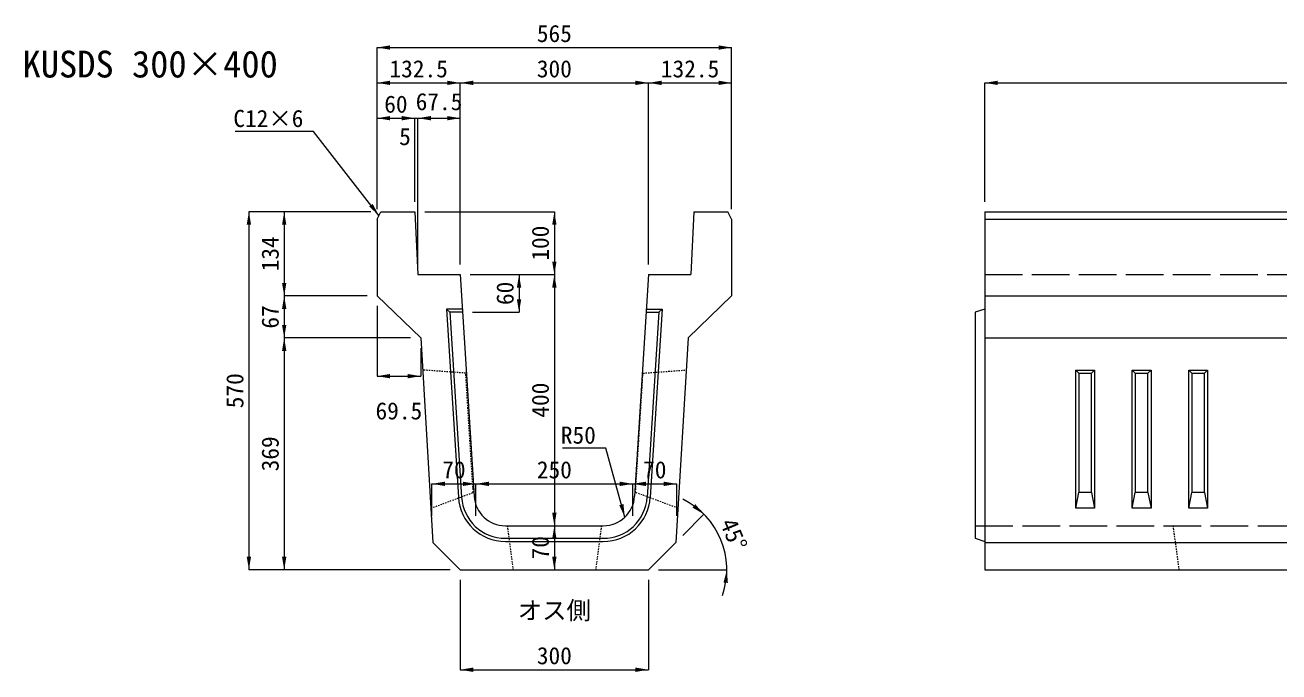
# Model space of a CAD drawing. Units: millimetres at full size, sheet at 1:10; some dimension numbers follow another scale. Extents: x 31265 to 41746, y -4627 to -359.
# Drawn here: x 31265 to 33263, y -4627 to -3597 of the extents above; entities that cross this region are included whole.
import ezdxf
from ezdxf.enums import TextEntityAlignment as Align

# ---------------------------------------------------------------- set-up
doc = ezdxf.new("R2010")
doc.units = ezdxf.units.MM
doc.header["$LTSCALE"] = 10
doc.linetypes.add('DASHED', pattern=[7.5, 6, -1.5])
doc.linetypes.add('USER1', pattern=[0.405, 0.225, -0.18])
doc.layers.add('0_2', color=7, linetype='Continuous')
doc.layers.add('寸法線', color=7, linetype='Continuous', lineweight=9)
doc.layers.add('本体', color=2, linetype='Continuous', lineweight=9)
doc.styles.add('ＭＳ ゴシック', font='')
doc.styles.get('ＭＳ ゴシック').set_extended_font_data('MS Gothic')

# ---------------------------------------------------------------- blocks, each defined once
blk = doc.blocks.new('filled_arrow')
at = {"color": 0, "linetype": 'Continuous', "lineweight": -2}
blk.add_solid([(7.5, 1.25), (0, 0), (7.5, -1.25)], dxfattribs=at)

msp = doc.modelspace()

# ---------------------------------------------------------------- linework, layer by layer
at = {"layer": '寸法線'}
for p, q in [((31825.99, -3632.38), (32390.99, -3632.38)), ((31825.99, -3889.86), (31825.99, -3632.38)), ((32390.99, -3889.86), (32390.99, -3632.38)), ((31825.99, -3688.63), (31958.49, -3688.63)), ((31825.99, -3889.86), (31825.99, -3688.63)), ((31958.49, -3977.86), (31958.49, -3688.63)), ((31958.49, -3688.63), (32258.49, -3688.63)), ((31958.49, -3977.86), (31958.49, -3688.63)), ((32258.49, -3977.86), (32258.49, -3688.63)), ((32258.49, -3688.63), (32390.99, -3688.63)), ((32258.49, -3977.86), (32258.49, -3688.63)), ((32390.99, -3889.86), (32390.99, -3688.63)), ((32794.24, -3688.63), (34794.24, -3688.63)), ((32794.24, -3877.86), (32794.24, -3688.63)), ((31825.99, -3744.88), (31885.99, -3744.88)), ((31825.99, -3889.86), (31825.99, -3744.88)), ((31844.39, -3744.88), (31932.59, -3744.88)), ((31885.99, -3877.86), (31885.99, -3744.88)), ((31885.99, -3877.86), (31885.99, -3744.88)), ((31890.99, -3977.86), (31890.99, -3744.88)), ((31890.99, -3744.88), (31958.49, -3744.88)), ((31890.99, -3977.86), (31890.99, -3744.88)), ((31958.49, -3977.86), (31958.49, -3744.88)), ((31621.75, -3893.86), (31621.75, -4463.86)), ((31815.99, -3893.86), (31621.75, -3893.86)), ((31678, -3893.86), (31678, -4027.86)), ((31815.99, -3893.86), (31678, -3893.86)), ((31901.99, -3893.86), (32108.49, -3893.86)), ((32108.49, -3893.86), (32108.49, -3993.86)), ((31974.49, -3993.86), (32108.49, -3993.86)), ((31974.49, -3993.86), (32108.49, -3993.86)), ((31974.49, -3993.86), (32052.24, -3993.86)), ((32052.24, -3993.86), (32052.24, -4053.86)), ((32108.49, -3993.86), (32108.49, -4393.86)), ((31809.99, -4027.86), (31678, -4027.86)), ((31678, -4027.86), (31678, -4094.86)), ((31809.99, -4027.86), (31678, -4027.86)), ((31825.99, -4043.86), (31825.99, -4155.69)), ((31978.24, -4053.86), (32052.24, -4053.86)), ((31879.49, -4094.86), (31678, -4094.86)), ((31678, -4094.86), (31678, -4463.86)), ((31879.49, -4094.86), (31678, -4094.86)), ((31895.49, -4110.86), (31895.49, -4155.69)), ((31825.99, -4155.69), (31895.49, -4155.69)), ((31913.49, -4327.14), (31983.49, -4327.14)), ((31913.49, -4377.86), (31913.49, -4327.14)), ((31983.49, -4377.86), (31983.49, -4327.14)), ((31983.49, -4327.14), (32233.49, -4327.14)), ((31983.49, -4377.86), (31983.49, -4327.14)), ((32233.49, -4377.86), (32233.49, -4327.14)), ((32233.49, -4327.14), (32303.49, -4327.14)), ((32233.49, -4377.86), (32233.49, -4327.14)), ((32303.49, -4377.86), (32303.49, -4327.14)), ((32046.46, -4393.86), (32108.49, -4393.86)), ((32046.46, -4393.86), (32108.49, -4393.86)), ((32108.49, -4393.86), (32108.49, -4463.86)), ((32313.2, -4409.15), (32346.74, -4375.61)), ((31942.49, -4463.86), (31621.75, -4463.86)), ((31942.49, -4463.86), (31678, -4463.86)), ((31974.49, -4463.86), (32108.49, -4463.86)), ((32274.49, -4463.86), (32383.29, -4463.86)), ((31958.49, -4479.86), (31958.49, -4623.12)), ((32258.49, -4479.86), (32258.49, -4623.12)), ((31958.49, -4623.12), (32258.49, -4623.12))]:
    msp.add_line(p, q, dxfattribs=at)
for points in [[(31828.99, -3899.86), (31724.55, -3766.18), (31599.78, -3766.18)], [(32220.75, -4380.3), (32190.61, -4270.43), (32121.68, -4270.43)]]:
    msp.add_lwpolyline(points, dxfattribs=at)
msp.add_arc((32258.49, -4463.86), 124.8, 340.87958, 64.12042, dxfattribs=at)
at = {"layer": '本体', "lineweight": 13}
for p, q in [((31825.99, -3905.86), (31831.99, -3893.86)), ((31831.99, -3893.86), (31885.99, -3893.86)), ((31885.99, -3893.86), (31890.99, -3993.86)), ((32330.99, -3893.86), (32325.99, -3993.86)), ((32330.99, -3893.86), (32384.99, -3893.86)), ((32390.99, -3905.86), (32384.99, -3893.86)), ((32794.24, -3893.86), (32794.24, -4463.86)), ((32794.24, -3893.86), (34794.24, -3893.86)), ((31825.99, -3905.86), (31825.99, -4027.86)), ((32390.99, -3905.86), (32390.99, -4027.86)), ((31890.99, -3993.86), (31958.49, -3993.86)), ((31958.49, -3993.86), (31980.56, -4346.98)), ((32258.49, -3993.86), (32236.42, -4346.98)), ((32258.49, -3993.86), (32325.99, -3993.86)), ((31825.99, -4027.86), (31895.49, -4094.86)), ((32390.99, -4027.86), (32321.49, -4094.86)), ((31895.49, -4094.86), (31915.09, -4420.46)), ((32321.49, -4094.86), (32301.89, -4420.46)), ((32030.46, -4393.86), (32186.51, -4393.86)), ((31958.49, -4463.86), (31915.09, -4420.46)), ((32258.49, -4463.86), (32301.89, -4420.46)), ((31958.49, -4463.86), (32258.49, -4463.86)), ((32794.24, -4463.86), (34794.24, -4463.86))]:
    msp.add_line(p, q, dxfattribs=at)
at = {"layer": '本体'}
for p, q in [((32794.24, -3905.86), (34794.24, -3905.86)), ((32794.24, -4027.86), (34794.24, -4027.86)), ((32794.24, -4048.86), (32779.24, -4053.86)), ((32779.24, -4053.86), (32779.24, -4413.86)), ((32794.24, -4094.86), (34794.24, -4094.86)), ((32939.24, -4145.88), (32969.24, -4145.88)), ((32939.24, -4365.86), (32939.24, -4145.88)), ((32944.24, -4150.88), (32964.24, -4150.88)), ((32969.24, -4145.88), (32969.24, -4365.86)), ((33029.24, -4145.88), (33059.24, -4145.88)), ((33029.24, -4365.86), (33029.24, -4145.88)), ((33034.24, -4150.88), (33054.24, -4150.88)), ((33059.24, -4145.88), (33059.24, -4365.86)), ((33119.24, -4145.88), (33149.24, -4145.88)), ((33119.24, -4365.86), (33119.24, -4145.88)), ((33124.24, -4150.88), (33144.24, -4150.88)), ((33149.24, -4145.88), (33149.24, -4365.86)), ((32939.24, -4365.86), (32944.24, -4340.86)), ((32964.24, -4340.86), (32944.24, -4340.86)), ((32964.24, -4340.86), (32969.24, -4365.86)), ((33029.24, -4365.86), (33034.24, -4340.86)), ((33054.24, -4340.86), (33034.24, -4340.86)), ((33054.24, -4340.86), (33059.24, -4365.86)), ((33119.24, -4365.86), (33124.24, -4340.86)), ((33144.24, -4340.86), (33124.24, -4340.86)), ((33144.24, -4340.86), (33149.24, -4365.86)), ((32969.24, -4365.86), (32939.24, -4365.86)), ((33059.24, -4365.86), (33029.24, -4365.86)), ((33149.24, -4365.86), (33119.24, -4365.86)), ((32779.24, -4413.86), (32794.24, -4418.86)), ((32794.24, -4420.46), (34794.24, -4420.46))]:
    msp.add_line(p, q, dxfattribs=at)
at = {"layer": '本体', "linetype": 'DASHED'}
for p, q in [((32794.24, -3993.86), (34794.24, -3993.86)), ((32779.24, -4393.86), (34764.24, -4393.86))]:
    msp.add_line(p, q, dxfattribs=at)
at = {"layer": '本体', "color": 4, "lineweight": 5}
for p, q in [((31936.88, -4048.86), (31955.61, -4348.54)), ((31961.92, -4048.86), (31936.88, -4048.86)), ((31942.2, -4053.86), (31936.88, -4048.86)), ((31942.2, -4053.86), (31960.6, -4348.23)), ((31962.24, -4053.86), (31942.2, -4053.86)), ((32254.74, -4053.86), (32274.78, -4053.86)), ((32255.05, -4048.86), (32280.1, -4048.86)), ((32274.78, -4053.86), (32256.38, -4348.23)), ((32280.1, -4048.86), (32261.37, -4348.54)), ((32274.78, -4053.86), (32280.1, -4048.86)), ((32030.46, -4413.86), (32186.51, -4413.86)), ((32030.46, -4418.86), (32186.51, -4418.86))]:
    msp.add_line(p, q, dxfattribs=at)
at = {"layer": '本体', "linetype": 'USER1'}
for p, q in [((32033.49, -4393.86), (32042.82, -4463.86)), ((32183.49, -4393.86), (32174.15, -4463.86)), ((33094.24, -4393.86), (33103.57, -4463.86))]:
    msp.add_line(p, q, dxfattribs=at)
for points in [[(31911.8, -4365.86), (31979.17, -4340.86), (31967.27, -4150.88), (31898.56, -4145.88)], [(32305.17, -4365.86), (32237.8, -4340.86), (32249.7, -4150.88), (32318.42, -4145.88)]]:
    msp.add_lwpolyline(points, dxfattribs=at)
at = {"layer": '本体'}
for points in [[(32939.24, -4145.88), (32944.24, -4150.88), (32944.24, -4340.86)], [(32964.24, -4340.86), (32964.24, -4150.88), (32969.24, -4145.88)], [(33029.24, -4145.88), (33034.24, -4150.88), (33034.24, -4340.86)], [(33054.24, -4340.86), (33054.24, -4150.88), (33059.24, -4145.88)], [(33119.24, -4145.88), (33124.24, -4150.88), (33124.24, -4340.86)], [(33144.24, -4340.86), (33144.24, -4150.88), (33149.24, -4145.88)]]:
    msp.add_lwpolyline(points, dxfattribs=at)
at = {"layer": '本体', "color": 4, "lineweight": 5}
for centre, radius, start, end in [((32030.46, -4343.86), 75, 183.57633, 270), ((32030.46, -4343.86), 70, 183.57633, 270), ((32186.51, -4343.86), 70, 270, 356.42367), ((32186.51, -4343.86), 75, 270, 356.42367)]:
    msp.add_arc(centre, radius, start, end, dxfattribs=at)
at = {"layer": '本体', "lineweight": 13}
for centre, start, end in [((32030.46, -4343.86), 183.57633, 270), ((32186.51, -4343.86), 270, 356.42367)]:
    msp.add_arc(centre, 50, start, end, dxfattribs=at)

# ---------------------------------------------------------------- block references
at = {"layer": '寸法線', "xscale": 2.77, "yscale": 2.77}
for p in [(31825.99, -3632.38), (31825.99, -3688.63), (31958.49, -3688.63), (32258.49, -3688.63), (32794.24, -3688.63), (31825.99, -3744.88), (31890.99, -3744.88), (31890.99, -3744.88), (31825.99, -4155.69), (31913.49, -4327.14), (31983.49, -4327.14), (32233.49, -4327.14), (31958.49, -4623.12)]:
    msp.add_blockref('filled_arrow', p, dxfattribs=at)
for p, rotation in [((32390.99, -3632.38), 180), ((31958.49, -3688.63), 180), ((32258.49, -3688.63), 180), ((32390.99, -3688.63), 180), ((31885.99, -3744.88), 180), ((31885.99, -3744.88), 180), ((31958.49, -3744.88), 180), ((31621.75, -3893.86), 270), ((31678, -3893.86), 270), ((31828.99, -3899.86), 128), ((32108.49, -3893.86), 270), ((32108.49, -3993.86), 90), ((32052.24, -3993.86), 270), ((32108.49, -3993.86), 270), ((31678, -4027.86), 90), ((31678, -4027.86), 270), ((32052.24, -4053.86), 90), ((31678, -4094.86), 90), ((31678, -4094.86), 270), ((31895.49, -4155.69), 180), ((31983.49, -4327.14), 180), ((32233.49, -4327.14), 180), ((32303.49, -4327.14), 180), ((32108.49, -4393.86), 90), ((32220.75, -4380.3), 105.3), ((32346.74, -4375.61), 139.8), ((32108.49, -4393.86), 270), ((31621.75, -4463.86), 90), ((31678, -4463.86), 90), ((32108.49, -4463.86), 90), ((32383.29, -4463.86), 265.2), ((32258.49, -4623.12), 180)]:
    msp.add_blockref('filled_arrow', p, dxfattribs=dict(at, rotation=rotation))

# ---------------------------------------------------------------- texts
at = {"layer": '0_2', "style": 'ＭＳ ゴシック'}
for s, height, p in [('KUSDS 300×400', 42.72, (31464.47, -3658.72)), ('オス側', 28.48, (32108.49, -4528.65))]:
    msp.add_text(s, height=height, dxfattribs=at).set_placement(p, align=Align.MIDDLE_CENTER)
at = {"layer": '寸法線', "style": 'ＭＳ ゴシック'}
for s, p in [('565', (32108.49, -3609.98)), ('132.5', (31892.24, -3666.23)), ('300', (32108.49, -3666.23)), ('132.5', (32324.74, -3666.23)), ('60', (31855.99, -3722.48)), ('67.5', (31924.74, -3718.48)), ('5', (31870.46, -3774.12)), ('69.5', (31860.74, -4210.89)), ('70', (31948.49, -4304.74)), ('250', (32108.49, -4304.74)), ('70', (32268.49, -4304.74)), ('300', (32108.49, -4600.72))]:
    msp.add_text(s, height=27.34, dxfattribs=at).set_placement(p, align=Align.MIDDLE_CENTER)
for s, p in [('C12×6', (31708.55, -3731.62)), ('R50', (32174.61, -4235.87))]:
    msp.add_text(s, height=27.34, dxfattribs=at).set_placement(p, align=Align.TOP_RIGHT)
for s, rotation, p in [('134', 90, (31655.6, -3960.86)), ('100', 90, (32086.09, -3943.86)), ('60', 90, (32029.84, -4023.86)), ('67', 90, (31655.6, -4061.36)), ('570', 90, (31599.35, -4178.86)), ('400', 90, (32086.09, -4193.86)), ('369', 90, (31655.6, -4279.36)), ('45°', 292.5, (32394.48, -4407.53)), ('70', 90, (32086.09, -4428.86))]:
    msp.add_text(s, height=27.34, rotation=rotation, dxfattribs=at).set_placement(p, align=Align.MIDDLE_CENTER)

doc.saveas('drawing.dxf')
